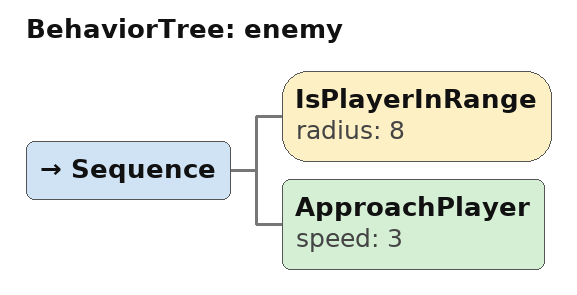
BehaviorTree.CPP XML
<?xml version="1.0" encoding="UTF-8"?>
<root BTCPP_format="4">
  <BehaviorTree ID="enemy">
    <Sequence>
      <IsPlayerInRange radius="8"/>
      <ApproachPlayer speed="3"/>
    </Sequence>
  </BehaviorTree>

</root>
